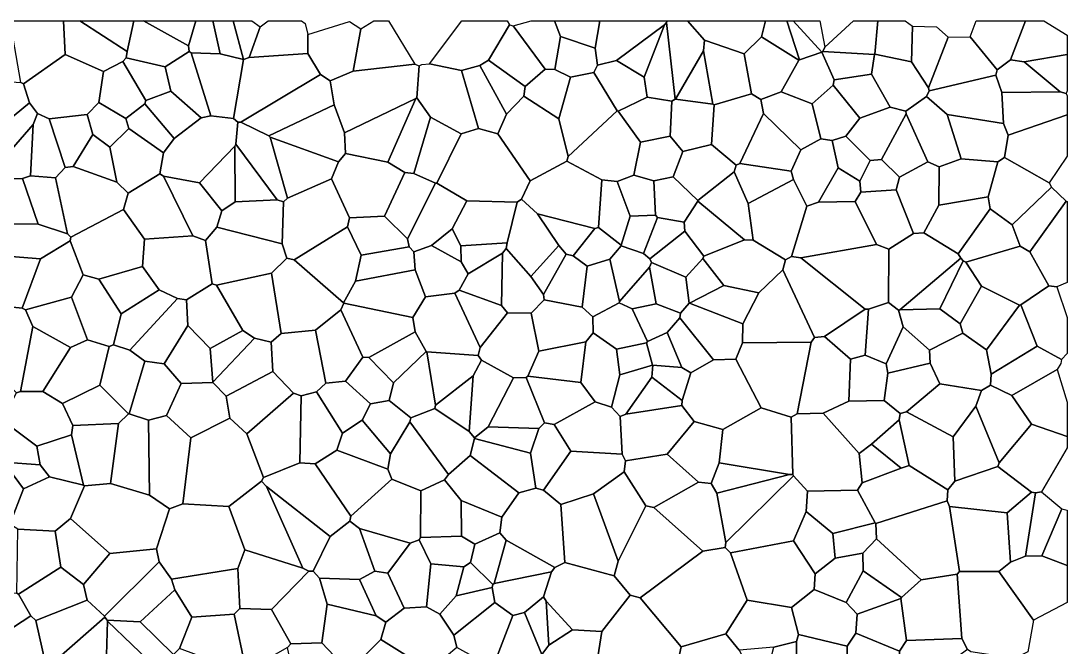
# Model space of a CAD drawing. Header units: metres. Extents: x 0 to 500, y 0 to 500.
# Drawn here: x 195.8 to 500, y 317.9 to 500 of the extents above; entities that cross this region are included whole.
import ezdxf

# ---------------------------------------------------------------- set-up
doc = ezdxf.new("R2010")
doc.units = ezdxf.units.M

msp = doc.modelspace()

# ---------------------------------------------------------------- linework, layer by layer
at = {"layer": 'FERRITE', "color": 8}
for points in [[(226.72, 491.14), (226.45, 489.3), (225.44, 488.19), (219.81, 485.26), (208.7, 490.19), (208.17, 500), (212.97, 500), (226.72, 491.14)], [(260.51, 488.82), (253.77, 490.41), (251.67, 500), (257.58, 500), (260.51, 488.82)], [(394.59, 494.45), (394.27, 491.32), (386.12, 477.23), (386.04, 477.22), (383.52, 499.58), (383.7, 500), (389.61, 500), (394.59, 494.45)], [(411.13, 495.41), (406.08, 490.41), (394.59, 494.45), (389.61, 500), (412.35, 500), (411.13, 495.41)], [(412.35, 500), (418.5, 500), (422.25, 488.69), (422.01, 488.58), (411.13, 495.41), (412.35, 500)], [(471.82, 495.39), (473.54, 500), (487.88, 500), (483.56, 488.73), (479.71, 485.78), (471.82, 495.39)], [(196.57, 481.68), (208.7, 490.19), (219.81, 485.26), (218.53, 476.26), (215.09, 472.79), (204.03, 471.54), (200.69, 473.13), (198.32, 476.21), (196.57, 481.68)], [(323.97, 485.54), (329.28, 487.03), (337.06, 472.93), (334.47, 467.15), (328.92, 468.68), (323.97, 485.54)], [(369.47, 473.81), (369.16, 473.84), (362.39, 485.05), (363.46, 487.18), (369, 488.48), (377.06, 483.62), (377.92, 477.82), (369.47, 473.81)], [(369.16, 473.84), (354.98, 460.58), (352.22, 471.58), (355.62, 483.63), (362.39, 485.05), (369.16, 473.84)], [(286.9, 475.62), (289.89, 467.46), (290.19, 461.42), (288.17, 459.02), (268.32, 466.21), (267.94, 466.55), (286.9, 475.62)], [(422.6, 462.53), (428.4, 465.69), (431.68, 465.23), (433.42, 457.3), (427.71, 447.31), (424.36, 446.13), (420.44, 453.94), (419.74, 456.35), (422.6, 462.53)], [(477.08, 448.89), (479.88, 459.01), (481.76, 460.31), (494.76, 452.92), (495.45, 451.69), (484.06, 440.67), (477.67, 445.33), (477.08, 448.89)], [(205.92, 454.4), (209.42, 438.11), (200.86, 440.88), (196.26, 454.19), (198.61, 454.93), (205.92, 454.4)], [(373, 443.26), (370.31, 434.83), (363.77, 439.93), (364.69, 453.76), (369.22, 453.34), (373, 443.26)], [(424.36, 446.13), (419.85, 431.51), (418.18, 430.52), (408.72, 436.24), (407.32, 446.87), (420.44, 453.94), (424.36, 446.13)], [(448.13, 433.65), (444.58, 434.98), (438.37, 447.47), (440.04, 450.17), (450.31, 450.86), (455.37, 438.19), (448.13, 433.65)], [(352.23, 434.7), (344.06, 425.73), (336.96, 433.8), (337.22, 435.48), (340.15, 447.3), (341.37, 448.17), (345.99, 443.95), (352.23, 434.7)], [(290.83, 440.12), (291.37, 442.76), (301.52, 443.28), (308.19, 436.63), (308.76, 434.28), (294.75, 431.88), (290.83, 440.12)], [(388.86, 438.89), (394.38, 431.61), (394.1, 430.97), (389.13, 425.53), (379.14, 429.75), (378.67, 430.82), (388.86, 438.89)], [(335.9, 432.51), (325.86, 426.51), (323.87, 429.93), (323.7, 434.58), (337.22, 435.48), (336.96, 433.8), (335.9, 432.51)], [(441.3, 416.15), (422.55, 431.12), (444.58, 434.98), (448.13, 433.65), (448.08, 418.14), (442.27, 416.22), (441.3, 416.15)], [(221.53, 405.38), (215.19, 407.24), (210.58, 419.73), (213.97, 426.19), (218.49, 424.88), (225.01, 414.85), (222.79, 405.79), (221.53, 405.38)], [(329.35, 405.04), (328.78, 402.72), (313.86, 403.79), (313.64, 403.93), (310.43, 409.65), (309.82, 413.76), (313.46, 419.74), (321.96, 420.84), (329.35, 405.04)], [(263.79, 407.78), (268.55, 406.58), (269.08, 398.1), (255.56, 390.87), (251.61, 394.88), (251.63, 394.97), (263.79, 407.78)], [(268.55, 406.58), (271.49, 409.15), (281.53, 410.11), (284.51, 394.65), (281.77, 392.18), (277.29, 391), (275.08, 391.73), (269.08, 398.1), (268.55, 406.58)], [(313.64, 403.93), (304.13, 394.8), (297, 402.14), (310.43, 409.65), (313.64, 403.93)], [(436.58, 389.42), (429.05, 385.96), (421.48, 385.81), (425.63, 406.58), (426.59, 407.97), (429.45, 408.2), (437.01, 401.69), (436.58, 389.42)], [(476.55, 404.38), (477.93, 397.25), (477.77, 394.13), (475.1, 392.51), (463.02, 394.47), (460.24, 400.52), (459.99, 404.3), (469.7, 409.21), (476.55, 404.38)], [(405.68, 406.41), (425.63, 406.58), (421.48, 385.81), (419.79, 384.82), (411.09, 387.48), (403.71, 401.66), (405.68, 406.41)], [(483.93, 391.11), (477.77, 394.13), (477.93, 397.25), (491.35, 405.47), (498.38, 401.57), (498.17, 400.38), (497.16, 398.68), (483.93, 391.11)], [(390.59, 397.69), (397.18, 401.47), (403.71, 401.66), (411.09, 387.48), (399.9, 381.22), (391.58, 383.49), (387.96, 388.14), (388.07, 389.62), (390.59, 397.69)], [(231.85, 401.09), (237.46, 400.28), (242.45, 394.54), (238.12, 385.26), (232.89, 383.92), (227.34, 385.81), (231.85, 401.09)], [(362.82, 389.25), (350.92, 382.68), (348.02, 383.16), (342.71, 396.35), (343.19, 396.74), (358.65, 394.86), (362.82, 389.25)], [(388.07, 389.62), (387.96, 388.14), (371.68, 385.7), (379.28, 396.41), (388.07, 389.62)], [(453.27, 386.33), (463.02, 394.47), (475.1, 392.51), (473.49, 387.99), (466.9, 379.09), (453.27, 386.33)], [(287.67, 375.22), (281.38, 371.22), (276.96, 371.56), (277.29, 391), (281.77, 392.18), (289.31, 380.17), (287.67, 375.22)], [(192.59, 353.69), (192.58, 353.69), (185.49, 357.66), (180.08, 375.59), (183.29, 376.96), (190.91, 371.75), (196.6, 363.92), (192.59, 353.69)], [(362.32, 362.46), (352.78, 359.44), (347.82, 363.53), (355.73, 374.87), (370.68, 374.01), (371.58, 372.14), (371.24, 368.9), (362.32, 362.46)], [(451.74, 369.99), (440.38, 365.72), (439.51, 374.24), (443.11, 376.91), (451.74, 369.99)], [(396.54, 365.52), (398.16, 362.72), (400.74, 348.38), (400.55, 346.87), (394.08, 345.85), (379.89, 358.51), (392.83, 365.93), (396.54, 365.52)], [(335.65, 355.76), (340.56, 362.76), (345.59, 364.15), (347.82, 363.53), (352.78, 359.44), (353.99, 342.52), (351.03, 341.1), (336.95, 349.07), (335.03, 351.2), (335.65, 355.76)], [(368.34, 338.62), (353.99, 342.52), (352.78, 359.44), (362.32, 362.46), (369.48, 342.89), (368.34, 338.62)], [(457.62, 337.48), (444.57, 349.45), (444.42, 353.86), (465.14, 360.48), (465.86, 358.78), (468.69, 339.89), (468, 339.16), (457.62, 337.48)], [(426.73, 339.26), (420.43, 348.87), (424.16, 357.38), (431.88, 350.97), (432.56, 343.84), (426.73, 339.26)], [(492.65, 344.51), (498.47, 358.14), (500, 357.75), (500, 341.71), (492.65, 344.51)], [(298.78, 340.02), (294.23, 337.6), (282.66, 337.99), (280.78, 340.06), (285.78, 350.11), (291.46, 354.56), (294.27, 352.45), (298.78, 340.02)], [(387.78, 318.02), (375.88, 332.28), (394.08, 345.85), (400.55, 346.87), (402.17, 345.39), (406.98, 331.62), (400.76, 321.79), (387.78, 318.02)], [(284.91, 330.44), (283.37, 319.23), (274.35, 318.9), (268.65, 328.89), (279.59, 339.99), (280.78, 340.06), (282.66, 337.99), (284.91, 330.44)], [(372.94, 333.01), (375.88, 332.28), (387.78, 318.02), (385.25, 306.53), (383.34, 304.35), (362.15, 305.9), (364.76, 322.48), (372.94, 333.01)], [(301.91, 325.15), (300.45, 320.18), (291.8, 311.56), (290.6, 311.54), (283.37, 319.23), (284.91, 330.44), (299.14, 327.07), (301.91, 325.15)], [(338.84, 327.13), (333.14, 312.26), (332.57, 312.32), (322.55, 317.79), (321.68, 321.4), (333.65, 330.92), (338.84, 327.13)], [(348.51, 331.25), (356.21, 322.95), (349.37, 318.53), (348.51, 331.25)], [(194.93, 308.02), (186.28, 318.99), (198.73, 327.06), (200.22, 325.67), (202.97, 313.14), (194.93, 308.02)], [(451.5, 305.42), (451.24, 316.74), (453.36, 319.87), (469.37, 320.44), (471.03, 317.23), (453.95, 304.98), (451.5, 305.42)]]:
    msp.add_lwpolyline(points, close=True, dxfattribs=at)
at = {"layer": 'MARTENSITE', "color": 1}
for points in [[(192.74, 500), (208.17, 500), (208.7, 490.19), (196.57, 481.68), (195.78, 482.11), (192.74, 500)], [(226.72, 491.14), (212.97, 500), (228.67, 500), (226.72, 491.14)], [(244.52, 492.71), (244.75, 491.13), (237.82, 486.69), (226.45, 489.3), (226.72, 491.14), (228.67, 500), (231.46, 500), (244.52, 492.71)], [(244.52, 492.71), (231.46, 500), (246.66, 500), (244.52, 492.71)], [(244.52, 492.71), (246.66, 500), (251.67, 500), (253.77, 490.41), (245.35, 490.74), (244.75, 491.13), (244.52, 492.71)], [(262.16, 489.36), (260.51, 488.81), (260.51, 488.82), (257.58, 500), (262.93, 500), (265.43, 498.27), (262.16, 489.36)], [(278.47, 499.24), (279.26, 496.07), (279.26, 490.51), (262.16, 489.36), (265.43, 498.27), (267.74, 500), (277.38, 500), (278.47, 499.24)], [(294.68, 497.7), (292.48, 485.41), (285.71, 482.56), (282.98, 484.43), (279.26, 490.51), (279.26, 496.07), (291.37, 499.85), (294.68, 497.7)], [(310.33, 487.4), (292.48, 485.41), (294.68, 497.7), (298.41, 500), (302.67, 500), (310.33, 487.4)], [(337.93, 498.83), (331.79, 488.56), (329.28, 487.03), (323.97, 485.54), (314.62, 487.53), (323.99, 500), (337.17, 500), (337.93, 498.83)], [(342.49, 480.89), (331.79, 488.56), (337.93, 498.83), (338.93, 498.62), (348.29, 485.94), (342.49, 480.89)], [(352.73, 495.5), (351.08, 485.84), (348.29, 485.94), (338.93, 498.62), (344.16, 500), (350.93, 500), (352.73, 495.5)], [(362.81, 492.04), (352.73, 495.5), (350.93, 500), (364.13, 500), (362.81, 492.04)], [(369, 488.48), (363.46, 487.18), (362.81, 492.04), (364.13, 500), (383.7, 500), (383.52, 499.58), (382.92, 498.82), (369, 488.48)], [(385.04, 476.66), (377.92, 477.82), (377.06, 483.62), (382.92, 498.82), (383.52, 499.58), (386.04, 477.22), (385.04, 476.66)], [(418.5, 500), (420.4, 500), (428.67, 490.91), (422.25, 488.69), (418.5, 500)], [(428.73, 490.91), (428.67, 490.91), (420.4, 500), (428.13, 500), (429.53, 492.41), (428.94, 491.14), (428.73, 490.91)], [(444.12, 490.38), (444.05, 490.27), (428.94, 491.14), (429.53, 492.41), (437.88, 500), (445, 500), (444.12, 490.38)], [(455.03, 498.52), (454.78, 488.1), (444.12, 490.38), (445, 500), (452.9, 500), (455.03, 498.52)], [(487.5, 488.09), (483.56, 488.73), (487.88, 500), (493.21, 500), (500, 495.83), (500, 490.19), (487.5, 488.09)], [(369, 488.48), (382.92, 498.82), (377.06, 483.62), (369, 488.48)], [(462, 498.25), (465.38, 495.24), (459.75, 480.5), (454.78, 488.1), (455.03, 498.52), (462, 498.25)], [(362.81, 492.04), (363.46, 487.18), (362.39, 485.05), (355.62, 483.63), (351.08, 485.84), (352.73, 495.5), (362.81, 492.04)], [(394.59, 494.45), (406.08, 490.41), (408.24, 478.79), (397.36, 475.59), (397, 475.78), (394.27, 491.32), (394.59, 494.45)], [(406.08, 490.41), (411.13, 495.41), (422.01, 488.58), (416.86, 479.38), (410.97, 477.18), (408.24, 478.79), (406.08, 490.41)], [(465.38, 495.24), (471.82, 495.39), (479.71, 485.78), (479.29, 484.26), (459.88, 479.63), (459.75, 480.5), (465.38, 495.24)], [(248.21, 471.86), (239.39, 479.58), (237.82, 486.69), (244.75, 491.13), (245.35, 490.74), (251.09, 472.43), (248.21, 471.86)], [(251.09, 472.43), (245.35, 490.74), (253.77, 490.41), (260.51, 488.82), (260.51, 488.81), (257.63, 471.66), (251.09, 472.43)], [(258.87, 470.58), (257.63, 471.66), (260.51, 488.81), (262.16, 489.36), (279.26, 490.51), (282.98, 484.43), (259.77, 470.55), (258.87, 470.58)], [(394.27, 491.32), (397, 475.78), (386.12, 477.23), (394.27, 491.32)], [(422.01, 488.58), (422.25, 488.69), (428.67, 490.91), (428.73, 490.91), (432.28, 482.92), (431.99, 481.34), (425.86, 475.94), (416.86, 479.38), (422.01, 488.58)], [(443.13, 484.54), (432.28, 482.92), (428.73, 490.91), (428.94, 491.14), (444.05, 490.27), (443.13, 484.54)], [(454.78, 488.1), (459.75, 480.5), (459.88, 479.63), (459.12, 478.07), (453.12, 473.79), (448.61, 474.92), (443.13, 484.54), (444.05, 490.27), (444.12, 490.38), (454.78, 488.1)], [(499.78, 478.87), (497.96, 479.42), (487.5, 488.09), (500, 490.19), (500, 479.72), (499.78, 478.87)], [(231.88, 475.88), (226.31, 471.6), (218.53, 476.26), (219.81, 485.26), (225.44, 488.19), (232.12, 476.91), (231.88, 475.88)], [(232.12, 476.91), (225.44, 488.19), (226.45, 489.3), (237.82, 486.69), (239.39, 479.58), (232.12, 476.91)], [(310.92, 477.66), (310.69, 477.42), (289.89, 467.46), (286.9, 475.62), (285.71, 482.56), (292.48, 485.41), (310.33, 487.4), (311.58, 486.95), (310.92, 477.66)], [(323.8, 467.18), (314.93, 472.03), (310.92, 477.66), (311.58, 486.95), (312.37, 487.33), (314.62, 487.53), (323.97, 485.54), (328.92, 468.68), (323.8, 467.18)], [(337.06, 472.93), (329.28, 487.03), (331.79, 488.56), (342.49, 480.89), (342.1, 478.09), (337.06, 472.93)], [(483.56, 488.73), (487.5, 488.09), (497.96, 479.42), (481.02, 479.22), (479.29, 484.26), (479.71, 485.78), (483.56, 488.73)], [(282.98, 484.43), (285.71, 482.56), (286.9, 475.62), (267.94, 466.55), (259.77, 470.55), (282.98, 484.43)], [(351.08, 485.84), (355.62, 483.63), (352.22, 471.58), (342.1, 478.09), (342.49, 480.89), (348.29, 485.94), (351.08, 485.84)], [(443.13, 484.54), (448.61, 474.92), (439.77, 471.7), (431.99, 481.34), (432.28, 482.92), (443.13, 484.54)], [(459.88, 479.63), (479.29, 484.26), (481.02, 479.22), (481.55, 470.22), (465.09, 472.82), (459.12, 478.07), (459.88, 479.63)], [(178.65, 468.83), (183.2, 482.99), (195.78, 482.11), (196.57, 481.68), (198.32, 476.21), (187.67, 467.49), (178.65, 468.83)], [(431.99, 481.34), (439.77, 471.7), (435.67, 466.53), (431.68, 465.23), (428.4, 465.69), (425.86, 475.94), (431.99, 481.34)], [(240.35, 465.86), (231.88, 475.88), (232.12, 476.91), (239.39, 479.58), (248.21, 471.86), (240.35, 465.86)], [(310.09, 455.63), (307.42, 455.93), (302.53, 458.95), (310.69, 477.42), (310.92, 477.66), (314.93, 472.03), (310.09, 455.63)], [(354.53, 459.22), (343.88, 453.47), (334.47, 467.15), (337.06, 472.93), (342.1, 478.09), (352.22, 471.58), (354.98, 460.58), (354.53, 459.22)], [(384.58, 466.54), (375.95, 464.76), (369.47, 473.81), (377.92, 477.82), (385.04, 476.66), (384.58, 466.54)], [(397.36, 475.59), (408.24, 478.79), (410.97, 477.18), (411.73, 473.05), (404.85, 458.53), (403.77, 458.03), (396.65, 464.04), (397.36, 475.59)], [(416.86, 479.38), (425.86, 475.94), (428.4, 465.69), (422.6, 462.53), (411.73, 473.05), (410.97, 477.18), (416.86, 479.38)], [(453.19, 472.94), (453.12, 473.79), (459.12, 478.07), (465.09, 472.82), (469.18, 459.87), (462.8, 457.61), (459.52, 459.05), (453.19, 472.94)], [(482.86, 466.78), (481.55, 470.22), (481.02, 479.22), (497.96, 479.42), (499.78, 478.87), (500, 478.19), (500, 472.69), (482.86, 466.78)], [(188.37, 465.43), (187.67, 467.49), (198.32, 476.21), (200.69, 473.13), (199.37, 469.9), (193.07, 462.57), (188.37, 465.43)], [(221.73, 463.26), (216.78, 466.93), (215.09, 472.79), (218.53, 476.26), (226.31, 471.6), (227.26, 468.75), (221.73, 463.26)], [(227.26, 468.75), (226.31, 471.6), (231.88, 475.88), (240.35, 465.86), (237.31, 461.64), (227.26, 468.75)], [(290.19, 461.42), (289.89, 467.46), (310.69, 477.42), (302.53, 458.95), (290.19, 461.42)], [(386.12, 477.23), (397, 475.78), (397.36, 475.59), (396.65, 464.04), (388.26, 462.04), (384.58, 466.54), (385.04, 476.66), (386.04, 477.22), (386.12, 477.23)], [(446.09, 459.67), (442.79, 459.45), (435.67, 466.53), (439.77, 471.7), (448.61, 474.92), (453.12, 473.79), (453.19, 472.94), (446.09, 459.67)], [(199.37, 469.9), (200.69, 473.13), (204.03, 471.54), (208.74, 457.38), (205.92, 454.4), (198.61, 454.93), (199.37, 469.9)], [(204.03, 471.54), (215.09, 472.79), (216.78, 466.93), (211.01, 457.63), (208.74, 457.38), (204.03, 471.54)], [(247.76, 452.9), (237.27, 454.91), (236.22, 455.51), (237.31, 461.64), (240.35, 465.86), (248.21, 471.86), (251.09, 472.43), (257.63, 471.66), (258.87, 470.58), (258.29, 464.18), (258.01, 463.56), (247.76, 452.9)], [(316.73, 452.81), (316.42, 452.82), (310.09, 455.63), (314.93, 472.03), (323.8, 467.18), (316.73, 452.81)], [(369.47, 473.81), (375.95, 464.76), (374.03, 455.11), (369.22, 453.34), (364.69, 453.76), (354.53, 459.22), (354.98, 460.58), (369.16, 473.84), (369.47, 473.81)], [(422.6, 462.53), (419.74, 456.35), (404.85, 458.53), (411.73, 473.05), (422.6, 462.53)], [(446.09, 459.67), (453.19, 472.94), (459.52, 459.05), (451.27, 454.57), (446.09, 459.67)], [(481.55, 470.22), (482.86, 466.78), (481.76, 460.31), (479.88, 459.01), (469.18, 459.87), (465.09, 472.82), (481.55, 470.22)], [(494.76, 452.92), (481.76, 460.31), (482.86, 466.78), (500, 472.69), (500, 460.64), (494.76, 452.92)], [(196.26, 454.19), (192.81, 454.09), (193.07, 462.57), (199.37, 469.9), (198.61, 454.93), (196.26, 454.19)], [(226.99, 449.88), (223.74, 453.15), (221.73, 463.26), (227.26, 468.75), (237.31, 461.64), (236.22, 455.51), (226.99, 449.88)], [(258.87, 470.58), (259.77, 470.55), (267.94, 466.55), (268.32, 466.21), (273.31, 448.42), (272.15, 447.44), (270.34, 448.01), (258.29, 464.18), (258.87, 470.58)], [(334.47, 467.15), (343.88, 453.47), (341.37, 448.17), (340.15, 447.3), (325.44, 447.65), (316.73, 452.81), (323.8, 467.18), (328.92, 468.68), (334.47, 467.15)], [(211.01, 457.63), (216.78, 466.93), (221.73, 463.26), (223.74, 453.15), (211.01, 457.63)], [(288.17, 459.02), (286.14, 454.05), (273.31, 448.42), (268.32, 466.21), (288.17, 459.02)], [(375.95, 464.76), (384.58, 466.54), (388.26, 462.04), (385.46, 454.63), (379.9, 453.47), (374.03, 455.11), (375.95, 464.76)], [(433.42, 457.3), (431.68, 465.23), (435.67, 466.53), (442.79, 459.45), (439.76, 453.37), (433.42, 457.3)], [(258.14, 447.38), (254.21, 444.8), (247.76, 452.9), (258.01, 463.56), (258.14, 447.38)], [(258.29, 464.18), (270.34, 448.01), (258.14, 447.38), (258.01, 463.56), (258.29, 464.18)], [(396.65, 464.04), (403.77, 458.03), (403.18, 456.11), (392.61, 447.76), (385.46, 454.63), (388.26, 462.04), (396.65, 464.04)], [(301.52, 443.28), (291.37, 442.76), (286.14, 454.05), (288.17, 459.02), (290.19, 461.42), (302.53, 458.95), (307.42, 455.93), (301.52, 443.28)], [(450.31, 450.86), (440.04, 450.17), (439.76, 453.37), (442.79, 459.45), (446.09, 459.67), (451.27, 454.57), (450.31, 450.86)], [(462.8, 457.61), (469.18, 459.87), (479.88, 459.01), (477.08, 448.89), (462.71, 446.43), (462.8, 457.61)], [(208.74, 457.38), (211.01, 457.63), (223.74, 453.15), (226.99, 449.88), (225.62, 445.17), (210.32, 437.13), (209.42, 438.11), (205.92, 454.4), (208.74, 457.38)], [(363.77, 439.93), (362.7, 439.69), (345.99, 443.95), (341.37, 448.17), (343.88, 453.47), (354.53, 459.22), (364.69, 453.76), (363.77, 439.93)], [(404.85, 458.53), (419.74, 456.35), (420.44, 453.94), (407.32, 446.87), (403.18, 456.11), (403.77, 458.03), (404.85, 458.53)], [(440.04, 450.17), (438.37, 447.47), (427.71, 447.31), (433.42, 457.3), (439.76, 453.37), (440.04, 450.17)], [(455.37, 438.19), (450.31, 450.86), (451.27, 454.57), (459.52, 459.05), (462.8, 457.61), (462.71, 446.43), (458.35, 438.42), (455.37, 438.19)], [(200.86, 440.88), (184.51, 440.99), (181.59, 445.75), (181.86, 448.76), (184.16, 450.3), (192.81, 454.09), (196.26, 454.19), (200.86, 440.88)], [(237.27, 454.91), (245.83, 437.51), (231.76, 436.5), (225.62, 445.17), (226.99, 449.88), (236.22, 455.51), (237.27, 454.91)], [(252.8, 440.04), (249.51, 436.12), (245.83, 437.51), (237.27, 454.91), (247.76, 452.9), (254.21, 444.8), (252.8, 440.04)], [(273.31, 448.42), (286.14, 454.05), (291.37, 442.76), (290.83, 440.12), (275.26, 430.49), (273.11, 431.02), (271.76, 435.19), (272.15, 447.44), (273.31, 448.42)], [(316.42, 452.82), (308.19, 436.63), (301.52, 443.28), (307.42, 455.93), (310.09, 455.63), (316.42, 452.82)], [(379.9, 453.47), (380.3, 443.53), (373, 443.26), (369.22, 453.34), (374.03, 455.11), (379.9, 453.47)], [(392.61, 447.76), (392.61, 447.56), (388.7, 441.49), (380.88, 442.85), (380.3, 443.53), (379.9, 453.47), (385.46, 454.63), (392.61, 447.76)], [(407.32, 446.87), (408.72, 436.24), (406.24, 436.38), (392.61, 447.56), (392.61, 447.76), (403.18, 456.11), (407.32, 446.87)], [(308.19, 436.63), (316.42, 452.82), (316.73, 452.81), (325.44, 447.65), (321.26, 439.58), (315.21, 434.71), (310.05, 432.82), (308.76, 434.28), (308.19, 436.63)], [(486.33, 434.53), (484.06, 440.67), (495.45, 451.69), (499.78, 447.6), (489.21, 432.84), (486.33, 434.53)], [(270.34, 448.01), (272.15, 447.44), (271.76, 435.19), (252.8, 440.04), (254.21, 444.8), (258.14, 447.38), (270.34, 448.01)], [(340.15, 447.3), (337.22, 435.48), (323.7, 434.58), (321.26, 439.58), (325.44, 447.65), (340.15, 447.3)], [(392.61, 447.56), (406.24, 436.38), (394.38, 431.61), (388.86, 438.89), (388.7, 441.49), (392.61, 447.56)], [(422.55, 431.12), (419.85, 431.51), (424.36, 446.13), (427.71, 447.31), (438.37, 447.47), (444.58, 434.98), (422.55, 431.12)], [(462.71, 446.43), (477.08, 448.89), (477.67, 445.33), (468.32, 432.32), (458.35, 438.42), (462.71, 446.43)], [(496.98, 422.68), (494.69, 422.94), (489.21, 432.84), (499.78, 447.6), (500, 447.52), (500, 423.99), (496.98, 422.68)], [(218.49, 424.88), (213.97, 426.19), (210.18, 436.02), (210.32, 437.13), (225.62, 445.17), (231.76, 436.5), (231.22, 428.59), (218.49, 424.88)], [(469.83, 430.25), (469.11, 431.01), (468.32, 432.32), (477.67, 445.33), (484.06, 440.67), (486.33, 434.53), (470.58, 429.82), (469.83, 430.25)], [(362.7, 439.69), (356.39, 431.66), (354.34, 432.17), (352.23, 434.7), (345.99, 443.95), (362.7, 439.69)], [(380.88, 442.85), (376.88, 432.38), (370.38, 434.64), (370.31, 434.83), (373, 443.26), (380.3, 443.53), (380.88, 442.85)], [(380.88, 442.85), (388.7, 441.49), (388.86, 438.89), (378.67, 430.82), (376.88, 432.38), (380.88, 442.85)], [(209.42, 438.11), (210.32, 437.13), (210.18, 436.02), (201.55, 430.84), (188.07, 431.86), (184.97, 437.34), (184.51, 440.99), (200.86, 440.88), (209.42, 438.11)], [(251.46, 423.55), (249.51, 436.12), (252.8, 440.04), (271.76, 435.19), (273.11, 431.02), (268.69, 426.65), (252.69, 423.17), (251.46, 423.55)], [(289.67, 418.06), (275.26, 430.49), (290.83, 440.12), (294.75, 431.88), (293.08, 424.3), (289.67, 418.06)], [(323.7, 434.58), (323.87, 429.93), (315.21, 434.71), (321.26, 439.58), (323.7, 434.58)], [(367.04, 430.75), (360.44, 428.69), (356.39, 431.66), (362.7, 439.69), (363.77, 439.93), (370.31, 434.83), (370.38, 434.64), (367.04, 430.75)], [(451.02, 415.95), (448.08, 418.14), (448.13, 433.65), (455.37, 438.19), (458.35, 438.42), (468.32, 432.32), (469.11, 431.01), (451.37, 416.03), (451.02, 415.95)], [(196.17, 416.51), (201.55, 430.84), (210.18, 436.02), (213.97, 426.19), (210.58, 419.73), (197.16, 416), (196.17, 416.51)], [(241.33, 419.34), (236.03, 421.83), (231.22, 428.59), (231.76, 436.5), (245.83, 437.51), (249.51, 436.12), (251.46, 423.55), (243.99, 418.9), (241.33, 419.34)], [(394.38, 431.61), (406.24, 436.38), (408.72, 436.24), (418.18, 430.52), (417.34, 427.64), (410.41, 420.9), (400.16, 423.07), (394.1, 430.97), (394.38, 431.61)], [(294.75, 431.88), (308.76, 434.28), (310.05, 432.82), (310.5, 427.61), (293.08, 424.3), (294.75, 431.88)], [(315.21, 434.71), (323.87, 429.93), (325.86, 426.51), (323.3, 421.7), (321.96, 420.84), (313.46, 419.74), (310.5, 427.61), (310.05, 432.82), (315.21, 434.71)], [(325.86, 426.51), (335.9, 432.51), (335.52, 417.25), (323.3, 421.7), (325.86, 426.51)], [(335.9, 432.51), (336.96, 433.8), (344.06, 425.73), (347.73, 420.46), (347.99, 418.88), (344.15, 415.06), (337.29, 415.14), (335.52, 417.25), (335.9, 432.51)], [(344.06, 425.73), (352.23, 434.7), (354.34, 432.17), (347.73, 420.46), (344.06, 425.73)], [(360.44, 428.69), (359, 416.74), (347.99, 418.88), (347.73, 420.46), (354.34, 432.17), (356.39, 431.66), (360.44, 428.69)], [(378.67, 430.82), (379.14, 429.75), (378.64, 428.38), (369.91, 418.38), (367.04, 430.75), (370.38, 434.64), (376.88, 432.38), (378.67, 430.82)], [(475.13, 422.87), (470.58, 429.82), (486.33, 434.53), (489.21, 432.84), (494.69, 422.94), (486.54, 417.48), (486.21, 417.4), (475.13, 422.87)], [(188.82, 417.24), (188.07, 431.86), (201.55, 430.84), (196.17, 416.51), (188.82, 417.24)], [(289.69, 417.95), (288.82, 416.03), (281.53, 410.11), (271.49, 409.15), (268.69, 426.65), (273.11, 431.02), (275.26, 430.49), (289.67, 418.06), (289.69, 417.95)], [(369.91, 418.38), (369.81, 417.99), (362.16, 413.96), (359, 416.74), (360.44, 428.69), (367.04, 430.75), (369.91, 418.38)], [(387.61, 415.03), (380.53, 417.77), (378.64, 428.38), (379.14, 429.75), (389.13, 425.53), (390.09, 417.91), (387.61, 415.03)], [(389.13, 425.53), (394.1, 430.97), (400.16, 423.07), (390.23, 417.9), (390.09, 417.91), (389.13, 425.53)], [(418.18, 430.52), (419.85, 431.51), (422.55, 431.12), (441.3, 416.15), (429.45, 408.2), (426.59, 407.97), (417.34, 427.64), (418.18, 430.52)], [(451.37, 416.03), (469.11, 431.01), (469.83, 430.25), (463.01, 416.25), (451.37, 416.03)], [(468.91, 411.95), (463.01, 416.25), (469.83, 430.25), (470.58, 429.82), (475.13, 422.87), (468.91, 411.95)], [(218.49, 424.88), (231.22, 428.59), (236.03, 421.83), (225.01, 414.85), (218.49, 424.88)], [(252.69, 423.17), (268.69, 426.65), (271.49, 409.15), (268.55, 406.58), (263.79, 407.78), (260.4, 409.95), (252.69, 423.17)], [(310.5, 427.61), (313.46, 419.74), (309.82, 413.76), (289.69, 417.95), (289.67, 418.06), (293.08, 424.3), (310.5, 427.61)], [(380.53, 417.77), (373.57, 416.31), (369.81, 417.99), (369.91, 418.38), (378.64, 428.38), (380.53, 417.77)], [(426.59, 407.97), (425.63, 406.58), (405.68, 406.41), (405.76, 411.93), (410.41, 420.9), (417.34, 427.64), (426.59, 407.97)], [(244.36, 411.46), (243.99, 418.9), (251.46, 423.55), (252.69, 423.17), (260.4, 409.95), (250.86, 404.76), (244.36, 411.46)], [(400.16, 423.07), (410.41, 420.9), (405.76, 411.93), (390.23, 417.9), (400.16, 423.07)], [(476.55, 404.38), (469.7, 409.21), (468.91, 411.95), (475.13, 422.87), (486.21, 417.4), (476.55, 404.38)], [(498.38, 401.57), (491.35, 405.47), (486.54, 417.48), (494.69, 422.94), (496.98, 422.68), (500, 413.79), (500, 403.3), (498.38, 401.57)], [(225.01, 414.85), (236.03, 421.83), (241.33, 419.34), (227.53, 404.3), (222.79, 405.79), (225.01, 414.85)], [(323.3, 421.7), (335.52, 417.25), (337.29, 415.14), (329.35, 405.04), (321.96, 420.84), (323.3, 421.7)], [(182.06, 408.81), (182.97, 413.38), (188.82, 417.24), (196.17, 416.51), (197.16, 416), (199.35, 411.18), (195.68, 392.27), (194.54, 391.9), (184.24, 401.42), (183.69, 402.19), (182.06, 408.81)], [(197.16, 416), (210.58, 419.73), (215.19, 407.24), (210.28, 405.02), (199.35, 411.18), (197.16, 416)], [(237.46, 400.28), (231.85, 401.09), (227.53, 404.3), (241.33, 419.34), (243.99, 418.9), (244.36, 411.46), (237.46, 400.28)], [(309.82, 413.76), (310.43, 409.65), (297, 402.14), (295.2, 402.24), (288.82, 416.03), (289.69, 417.95), (309.82, 413.76)], [(359, 416.74), (362.16, 413.96), (362.24, 409.27), (360.07, 406.66), (346.38, 404.02), (344.15, 415.06), (347.99, 418.88), (359, 416.74)], [(368.95, 404.53), (362.24, 409.27), (362.16, 413.96), (369.81, 417.99), (373.57, 416.31), (377.97, 406.82), (377.69, 406.38), (368.95, 404.53)], [(373.57, 416.31), (380.53, 417.77), (387.61, 415.03), (387.42, 413.68), (383.71, 409.37), (377.97, 406.82), (373.57, 416.31)], [(390.23, 417.9), (405.76, 411.93), (405.68, 406.41), (403.71, 401.66), (397.18, 401.47), (387.42, 413.68), (387.61, 415.03), (390.09, 417.91), (390.23, 417.9)], [(442.27, 416.22), (448.08, 418.14), (451.02, 415.95), (452.35, 411.05), (447.37, 400.28), (441.27, 402.85), (442.27, 416.22)], [(486.54, 417.48), (491.35, 405.47), (477.93, 397.25), (476.55, 404.38), (486.21, 417.4), (486.54, 417.48)], [(295.2, 402.24), (290.23, 395.25), (284.51, 394.65), (281.53, 410.11), (288.82, 416.03), (295.2, 402.24)], [(344.15, 415.06), (346.38, 404.02), (343.19, 396.74), (342.71, 396.35), (339.07, 396.21), (329.7, 401.34), (328.78, 402.72), (329.35, 405.04), (337.29, 415.14), (344.15, 415.06)], [(383.71, 409.37), (387.42, 413.68), (397.18, 401.47), (390.59, 397.69), (387.99, 399.22), (383.71, 409.37)], [(429.45, 408.2), (441.3, 416.15), (442.27, 416.22), (441.27, 402.85), (437.01, 401.69), (429.45, 408.2)], [(468.91, 411.95), (469.7, 409.21), (459.99, 404.3), (452.35, 411.05), (451.02, 415.95), (451.37, 416.03), (463.01, 416.25), (468.91, 411.95)], [(210.28, 405.02), (202.19, 392.25), (195.68, 392.27), (199.35, 411.18), (210.28, 405.02)], [(251.63, 394.97), (251.61, 394.88), (242.45, 394.54), (237.46, 400.28), (244.36, 411.46), (250.86, 404.76), (251.63, 394.97)], [(447.37, 400.28), (452.35, 411.05), (459.99, 404.3), (460.24, 400.52), (447.93, 397.54), (447.37, 400.28)], [(260.4, 409.95), (263.79, 407.78), (251.63, 394.97), (250.86, 404.76), (260.4, 409.95)], [(362.24, 409.27), (368.95, 404.53), (369.96, 397.08), (367.51, 387.7), (362.82, 389.25), (358.65, 394.86), (360.07, 406.66), (362.24, 409.27)], [(379.48, 399.93), (377.69, 406.38), (377.97, 406.82), (383.71, 409.37), (387.99, 399.22), (379.52, 399.89), (379.48, 399.93)], [(218.82, 394.07), (207.9, 388.81), (202.19, 392.25), (210.28, 405.02), (215.19, 407.24), (221.53, 405.38), (218.82, 394.07)], [(227.16, 385.78), (218.82, 394.07), (221.53, 405.38), (222.79, 405.79), (227.53, 404.3), (231.85, 401.09), (227.34, 385.81), (227.16, 385.78)], [(358.65, 394.86), (343.19, 396.74), (346.38, 404.02), (360.07, 406.66), (358.65, 394.86)], [(379.48, 399.93), (369.96, 397.08), (368.95, 404.53), (377.69, 406.38), (379.48, 399.93)], [(297.46, 388.68), (290.23, 395.25), (295.2, 402.24), (297, 402.14), (304.13, 394.8), (302.93, 389.63), (297.46, 388.68)], [(316.36, 388.25), (316.19, 387.33), (309.16, 384.56), (302.93, 389.63), (304.13, 394.8), (313.64, 403.93), (313.86, 403.79), (316.36, 388.25)], [(329.7, 401.34), (327.34, 396.84), (316.36, 388.25), (313.86, 403.79), (328.78, 402.72), (329.7, 401.34)], [(441.27, 402.85), (447.37, 400.28), (447.93, 397.54), (446.84, 389.63), (436.58, 389.42), (437.01, 401.69), (441.27, 402.85)], [(339.07, 396.21), (331.64, 381.97), (327.68, 378.76), (326.12, 380.6), (327.34, 396.84), (329.7, 401.34), (339.07, 396.21)], [(379.28, 396.41), (371.68, 385.7), (370.09, 385), (367.51, 387.7), (369.96, 397.08), (379.48, 399.93), (379.52, 399.89), (379.28, 396.41)], [(387.99, 399.22), (390.59, 397.69), (388.07, 389.62), (379.28, 396.41), (379.52, 399.89), (387.99, 399.22)], [(460.24, 400.52), (463.02, 394.47), (453.27, 386.33), (451.43, 385.89), (446.84, 389.63), (447.93, 397.54), (460.24, 400.52)], [(489.66, 382.71), (483.93, 391.11), (497.16, 398.68), (500, 389.17), (500, 379.19), (489.66, 382.71)], [(269.08, 398.1), (275.08, 391.73), (261.49, 379.94), (256.62, 384.48), (255.56, 390.87), (269.08, 398.1)], [(326.12, 380.6), (316.19, 387.33), (316.36, 388.25), (327.34, 396.84), (326.12, 380.6)], [(346.38, 381.54), (331.64, 381.97), (339.07, 396.21), (342.71, 396.35), (348.02, 383.16), (346.38, 381.54)], [(224.22, 382.94), (210.9, 382.36), (207.9, 388.81), (218.82, 394.07), (227.16, 385.78), (224.22, 382.94)], [(255.56, 390.87), (256.62, 384.48), (245.21, 378.76), (238.12, 385.26), (242.45, 394.54), (251.61, 394.88), (255.56, 390.87)], [(281.77, 392.18), (284.51, 394.65), (290.23, 395.25), (297.46, 388.68), (295.07, 383.91), (289.31, 380.17), (281.77, 392.18)], [(483.93, 391.11), (489.66, 382.71), (480.27, 371.56), (473.49, 387.99), (475.1, 392.51), (477.77, 394.13), (483.93, 391.11)], [(202.19, 392.25), (207.9, 388.81), (210.9, 382.36), (210.57, 379.62), (200.51, 376.41), (190.43, 383.9), (194.54, 391.9), (195.68, 392.27), (202.19, 392.25)], [(275.08, 391.73), (277.29, 391), (276.96, 371.56), (266.37, 367.27), (261.49, 379.94), (275.08, 391.73)], [(295.07, 383.91), (297.46, 388.68), (302.93, 389.63), (309.16, 384.56), (308.92, 383.43), (303.27, 374.16), (295.07, 383.91)], [(446.84, 389.63), (451.43, 385.89), (451.16, 384.02), (443.11, 376.91), (439.51, 374.24), (429.05, 385.96), (436.58, 389.42), (446.84, 389.63)], [(326.12, 380.6), (327.68, 378.76), (327.68, 378.55), (326.44, 373.63), (320.11, 368.11), (308.92, 383.43), (309.16, 384.56), (316.19, 387.33), (326.12, 380.6)], [(370.68, 374.01), (355.73, 374.87), (350.92, 382.68), (362.82, 389.25), (367.51, 387.7), (370.09, 385), (370.68, 374.01)], [(371.58, 372.14), (370.68, 374.01), (370.09, 385), (371.68, 385.7), (387.96, 388.14), (391.58, 383.49), (383.73, 374.05), (371.58, 372.14)], [(398.86, 371.55), (399.9, 381.22), (411.09, 387.48), (419.79, 384.82), (420.26, 368.16), (419.28, 368.08), (398.86, 371.55)], [(453.27, 386.33), (466.9, 379.09), (467.39, 366.2), (465.34, 363.65), (454.05, 370.74), (451.16, 384.02), (451.43, 385.89), (453.27, 386.33)], [(467.39, 366.2), (466.9, 379.09), (473.49, 387.99), (480.27, 371.56), (479.82, 370.41), (467.39, 366.2)], [(190.91, 371.75), (183.29, 376.96), (190.43, 383.9), (200.51, 376.41), (201.4, 370.9), (190.91, 371.75)], [(232.89, 383.92), (233.26, 362.09), (221.86, 365.54), (224.22, 382.94), (227.16, 385.78), (227.34, 385.81), (232.89, 383.92)], [(245.21, 378.76), (242.87, 359.55), (239.07, 358.12), (233.26, 362.09), (232.89, 383.92), (238.12, 385.26), (245.21, 378.76)], [(261.49, 379.94), (266.37, 367.27), (265.81, 366.21), (256.31, 358.84), (242.87, 359.55), (245.21, 378.76), (256.62, 384.48), (261.49, 379.94)], [(302.49, 369.63), (287.67, 375.22), (289.31, 380.17), (295.07, 383.91), (303.27, 374.16), (302.49, 369.63)], [(303.67, 366.75), (302.49, 369.63), (303.27, 374.16), (308.92, 383.43), (320.11, 368.11), (319.02, 366.55), (312.15, 363.37), (303.67, 366.75)], [(391.58, 383.49), (399.9, 381.22), (398.86, 371.55), (396.54, 365.52), (392.83, 365.93), (383.73, 374.05), (391.58, 383.49)], [(440.38, 365.72), (439.08, 363.58), (424.57, 363.32), (420.45, 367.72), (420.26, 368.16), (419.79, 384.82), (421.48, 385.81), (429.05, 385.96), (439.51, 374.24), (440.38, 365.72)], [(454.05, 370.74), (451.74, 369.99), (443.11, 376.91), (451.16, 384.02), (454.05, 370.74)], [(210.57, 379.62), (210.9, 382.36), (224.22, 382.94), (221.86, 365.54), (214.31, 364.8), (214.08, 365.04), (210.57, 379.62)], [(344.04, 374.34), (327.68, 378.55), (327.68, 378.76), (331.64, 381.97), (346.38, 381.54), (344.04, 374.34)], [(350.92, 382.68), (355.73, 374.87), (347.82, 363.53), (345.59, 364.15), (344.04, 374.34), (346.38, 381.54), (348.02, 383.16), (350.92, 382.68)], [(490.8, 362.76), (489.66, 362.94), (479.82, 370.41), (480.27, 371.56), (489.66, 382.71), (500, 379.19), (500, 375.9), (492.54, 363.08), (490.8, 362.76)], [(201.4, 370.9), (200.51, 376.41), (210.57, 379.62), (214.08, 365.04), (204.19, 367.49), (201.4, 370.9)], [(340.56, 362.76), (326.44, 373.63), (327.68, 378.55), (344.04, 374.34), (345.59, 364.15), (340.56, 362.76)], [(281.38, 371.22), (287.67, 375.22), (302.49, 369.63), (303.67, 366.75), (291.77, 356.04), (281.38, 371.22)], [(196.6, 363.92), (190.91, 371.75), (201.4, 370.9), (204.19, 367.49), (196.6, 363.92)], [(285.78, 350.11), (267.27, 364.63), (265.81, 366.21), (266.37, 367.27), (276.96, 371.56), (281.38, 371.22), (291.77, 356.04), (291.46, 354.56), (285.78, 350.11)], [(323.86, 360.6), (319.02, 366.55), (320.11, 368.11), (326.44, 373.63), (340.56, 362.76), (335.65, 355.76), (323.86, 360.6)], [(371.24, 368.9), (371.58, 372.14), (383.73, 374.05), (392.83, 365.93), (379.89, 358.51), (377.55, 358.99), (371.24, 368.9)], [(396.54, 365.52), (398.86, 371.55), (419.28, 368.08), (398.16, 362.72), (396.54, 365.52)], [(369.48, 342.89), (362.32, 362.46), (371.24, 368.9), (377.55, 358.99), (369.48, 342.89)], [(419.28, 368.08), (420.26, 368.16), (420.45, 367.72), (400.74, 348.38), (398.16, 362.72), (419.28, 368.08)], [(454.05, 370.74), (465.34, 363.65), (465.14, 360.48), (444.42, 353.86), (444.22, 354.09), (439.08, 363.58), (440.38, 365.72), (451.74, 369.99), (454.05, 370.74)], [(489.66, 362.94), (482.56, 356.99), (465.86, 358.78), (465.14, 360.48), (465.34, 363.65), (467.39, 366.2), (479.82, 370.41), (489.66, 362.94)], [(214.08, 365.04), (214.31, 364.8), (210.27, 355.3), (205.83, 351.68), (194.93, 352.27), (192.59, 353.69), (196.6, 363.92), (204.19, 367.49), (214.08, 365.04)], [(210.27, 355.3), (214.31, 364.8), (221.86, 365.54), (233.26, 362.09), (239.07, 358.12), (235.3, 346.55), (221.71, 345.13), (210.27, 355.3)], [(277.84, 340.93), (260.97, 346.19), (256.31, 358.84), (265.81, 366.21), (267.27, 364.63), (277.84, 340.93)], [(291.46, 354.56), (291.77, 356.04), (303.67, 366.75), (312.15, 363.37), (311.98, 349.81), (311.58, 349.09), (308.96, 348.18), (294.27, 352.45), (291.46, 354.56)], [(319.02, 366.55), (323.86, 360.6), (323.92, 350.17), (311.98, 349.81), (312.15, 363.37), (319.02, 366.55)], [(420.45, 367.72), (424.57, 363.32), (424.16, 357.38), (420.43, 348.87), (402.17, 345.39), (400.55, 346.87), (400.74, 348.38), (420.45, 367.72)], [(280.78, 340.06), (279.59, 339.99), (277.84, 340.93), (267.27, 364.63), (285.78, 350.11), (280.78, 340.06)], [(439.08, 363.58), (444.22, 354.09), (431.88, 350.97), (424.16, 357.38), (424.57, 363.32), (439.08, 363.58)], [(490.8, 362.76), (487.91, 344.34), (483.58, 342.6), (482.56, 356.99), (489.66, 362.94), (490.8, 362.76)], [(498.47, 358.14), (492.65, 344.51), (487.91, 344.34), (490.8, 362.76), (492.54, 363.08), (498.47, 358.14)], [(242.87, 359.55), (256.31, 358.84), (260.97, 346.19), (258.86, 340.75), (239.58, 337.74), (236.04, 342.77), (235.3, 346.55), (239.07, 358.12), (242.87, 359.55)], [(327.77, 347.89), (323.92, 350.17), (323.86, 360.6), (335.65, 355.76), (335.03, 351.2), (327.77, 347.89)], [(379.89, 358.51), (394.08, 345.85), (375.88, 332.28), (372.94, 333.01), (368.34, 338.62), (369.48, 342.89), (377.55, 358.99), (379.89, 358.51)], [(480.18, 339.95), (468.69, 339.89), (465.86, 358.78), (482.56, 356.99), (483.58, 342.6), (480.18, 339.95)], [(214.01, 336.13), (207.41, 341.2), (205.83, 351.68), (210.27, 355.3), (221.71, 345.13), (214.01, 336.13)], [(432.56, 343.84), (431.88, 350.97), (444.22, 354.09), (444.42, 353.86), (444.57, 349.45), (440.62, 345.21), (432.56, 343.84)], [(195.09, 333.33), (194.64, 333.58), (194.93, 352.27), (205.83, 351.68), (207.41, 341.2), (195.09, 333.33)], [(308.96, 348.18), (302.56, 339.43), (298.78, 340.02), (294.27, 352.45), (308.96, 348.18)], [(315, 342.13), (311.58, 349.09), (311.98, 349.81), (323.92, 350.17), (327.77, 347.89), (326.55, 342.49), (324.58, 341.26), (315, 342.13)], [(336.95, 349.07), (333.47, 336.43), (333.07, 336.15), (326.55, 342.49), (327.77, 347.89), (335.03, 351.2), (336.95, 349.07)], [(311.58, 349.09), (315, 342.13), (313.77, 329.65), (307.26, 329.24), (302.56, 339.43), (308.96, 348.18), (311.58, 349.09)], [(350.12, 339.83), (333.47, 336.43), (336.95, 349.07), (351.03, 341.1), (350.12, 339.83)], [(402.17, 345.39), (420.43, 348.87), (426.73, 339.26), (426.46, 334.7), (419.85, 329.43), (406.98, 331.62), (402.17, 345.39)], [(440.62, 345.21), (444.57, 349.45), (457.62, 337.48), (451.87, 332.38), (440.74, 340.09), (440.62, 345.21)], [(215.07, 331.58), (214.01, 336.13), (221.71, 345.13), (235.3, 346.55), (236.04, 342.77), (220.15, 326.92), (215.07, 331.58)], [(279.59, 339.99), (268.65, 328.89), (259.48, 329.18), (258.86, 340.75), (260.97, 346.19), (277.84, 340.93), (279.59, 339.99)], [(435.74, 330.87), (426.46, 334.7), (426.73, 339.26), (432.56, 343.84), (440.62, 345.21), (440.74, 340.09), (435.74, 330.87)], [(490.27, 325.82), (480.18, 339.95), (483.58, 342.6), (487.91, 344.34), (492.65, 344.51), (500, 341.71), (500, 330.87), (490.27, 325.82)], [(198.73, 327.06), (195.09, 333.33), (207.41, 341.2), (214.01, 336.13), (215.07, 331.58), (200.22, 325.67), (198.73, 327.06)], [(220.15, 326.92), (236.04, 342.77), (239.58, 337.74), (240.58, 334.62), (230.5, 325.33), (220.93, 325.82), (220.23, 326.65), (220.15, 326.92)], [(239.58, 337.74), (258.86, 340.75), (259.48, 329.18), (257.84, 327.55), (245.53, 326.67), (240.58, 334.62), (239.58, 337.74)], [(317.6, 327.49), (313.77, 329.65), (315, 342.13), (324.58, 341.26), (322.4, 332.82), (317.6, 327.49)], [(322.4, 332.82), (324.58, 341.26), (326.55, 342.49), (333.07, 336.15), (332.86, 335.27), (322.4, 332.82)], [(353.99, 342.52), (368.34, 338.62), (372.94, 333.01), (364.76, 322.48), (356.21, 322.95), (348.51, 331.25), (347.82, 332.56), (350.12, 339.83), (351.03, 341.1), (353.99, 342.52)], [(299.14, 327.07), (284.91, 330.44), (282.66, 337.99), (294.23, 337.6), (299.14, 327.07)], [(302.56, 339.43), (307.26, 329.24), (301.91, 325.15), (299.14, 327.07), (294.23, 337.6), (298.78, 340.02), (302.56, 339.43)], [(333.07, 336.15), (333.47, 336.43), (350.12, 339.83), (347.82, 332.56), (342.25, 327.98), (338.84, 327.13), (333.65, 330.92), (332.86, 335.27), (333.07, 336.15)], [(451.87, 332.38), (451.65, 332.09), (438.95, 327.55), (435.74, 330.87), (440.74, 340.09), (451.87, 332.38)], [(457.62, 337.48), (468, 339.16), (469.37, 320.44), (453.36, 319.87), (451.65, 332.09), (451.87, 332.38), (457.62, 337.48)], [(468, 339.16), (468.69, 339.89), (480.18, 339.95), (490.27, 325.82), (488.55, 316.53), (484.77, 314.63), (471.97, 316.56), (471.03, 317.23), (469.37, 320.44), (468, 339.16)], [(240.58, 334.62), (245.53, 326.67), (241.97, 317.52), (240.19, 315.8), (230.5, 325.33), (240.58, 334.62)], [(333.65, 330.92), (321.68, 321.4), (317.6, 327.49), (322.4, 332.82), (332.86, 335.27), (333.65, 330.92)], [(426.46, 334.7), (435.74, 330.87), (438.95, 327.55), (438.61, 322.02), (436.08, 318.22), (421.94, 321.58), (419.85, 329.43), (426.46, 334.7)], [(195.09, 333.33), (198.73, 327.06), (186.28, 318.99), (183.3, 320.44), (181.03, 326.29), (184.26, 333.68), (194.64, 333.58), (195.09, 333.33)], [(204.05, 312.9), (202.97, 313.14), (200.22, 325.67), (215.07, 331.58), (220.15, 326.92), (220.23, 326.65), (205.96, 314.14), (204.05, 312.9)], [(347.33, 315.78), (342.25, 327.98), (347.82, 332.56), (348.51, 331.25), (349.37, 318.53), (347.33, 315.78)], [(400.76, 321.79), (406.98, 331.62), (419.85, 329.43), (421.94, 321.58), (421.36, 319.55), (414.74, 317.88), (404.64, 317.07), (400.76, 321.79)], [(453.36, 319.87), (451.24, 316.74), (438.61, 322.02), (438.95, 327.55), (451.65, 332.09), (453.36, 319.87)], [(261.22, 311.46), (257.84, 327.55), (259.48, 329.18), (268.65, 328.89), (274.35, 318.9), (273.3, 317.78), (262.08, 311.38), (261.22, 311.46)], [(322.55, 317.79), (319.54, 315.3), (312.13, 312.87), (300.45, 320.18), (301.91, 325.15), (307.26, 329.24), (313.77, 329.65), (317.6, 327.49), (321.68, 321.4), (322.55, 317.79)], [(220.23, 326.65), (220.93, 325.82), (221.03, 325.51), (220.68, 315.58), (205.96, 314.14), (220.23, 326.65)], [(221.03, 325.51), (235.19, 311.91), (232.38, 309.61), (222.56, 308.55), (220.68, 315.58), (221.03, 325.51)], [(220.93, 325.82), (230.5, 325.33), (240.19, 315.8), (238.59, 313.13), (235.19, 311.91), (221.03, 325.51), (220.93, 325.82)], [(241.97, 317.52), (245.53, 326.67), (257.84, 327.55), (261.22, 311.46), (260.16, 310.75), (241.97, 317.52)], [(345.02, 307.84), (341.21, 307.83), (333.14, 312.26), (338.84, 327.13), (342.25, 327.98), (347.33, 315.78), (345.02, 307.84)], [(356.21, 322.95), (364.76, 322.48), (362.15, 305.9), (357.47, 302.53), (356.55, 302.58), (352.42, 303.78), (345.02, 307.84), (347.33, 315.78), (349.37, 318.53), (356.21, 322.95)], [(310.73, 310.52), (299.56, 304.35), (291.8, 311.56), (300.45, 320.18), (312.13, 312.87), (310.73, 310.52)], [(410.17, 306.3), (407.13, 302.95), (395.57, 302.81), (385.25, 306.53), (387.78, 318.02), (400.76, 321.79), (404.64, 317.07), (410.17, 306.3)], [(421.36, 319.55), (421.31, 313.16), (415.38, 306.13), (411.72, 306.29), (414.74, 317.88), (421.36, 319.55)], [(421.94, 321.58), (436.08, 318.22), (435.93, 313.13), (431.69, 309.29), (421.31, 313.16), (421.36, 319.55), (421.94, 321.58)], [(449.6, 304.46), (435.93, 313.13), (436.08, 318.22), (438.61, 322.02), (451.24, 316.74), (451.5, 305.42), (449.6, 304.46)], [(274.35, 318.9), (283.37, 319.23), (290.6, 311.54), (279.94, 298.6), (277.93, 298.17), (277.41, 298.61), (273.3, 317.78), (274.35, 318.9)]]:
    msp.add_lwpolyline(points, close=True, dxfattribs=at)

doc.saveas('drawing.dxf')
